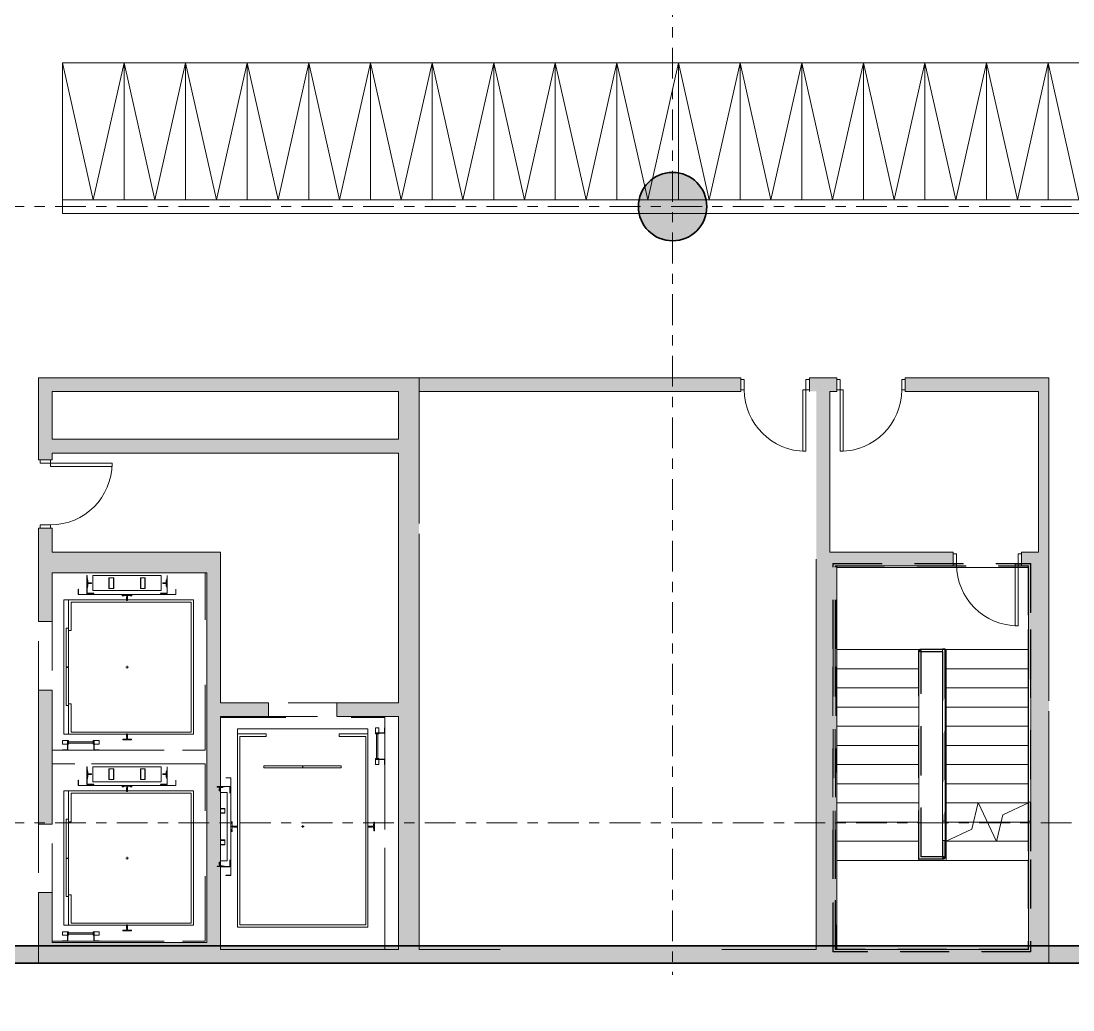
# Model space of a CAD drawing. Header units: millimetres. Extents: x 90964 to 877642, y 656808 to 1438307.
# Drawn here: x 380803 to 396170, y 1348140 to 1362585 of the extents above; entities that cross this region are included whole.
import ezdxf

# ---------------------------------------------------------------- set-up
doc = ezdxf.new("R2010")
doc.units = ezdxf.units.MM
doc.header["$LTSCALE"] = 300
for name, pattern in [('CENTER', [3, 1.5, -0.5, 0.5, -0.5]), ('Dash', [6.35, 3.175, -3.175]), ('Overhead', [3.96875, 2.38125, -1.5875])]:
    doc.linetypes.add(name, pattern=pattern)
for name, color, linetype, lineweight in [('A-COT VACH', 2, 'Continuous', 35), ('A-DETL-GENF', 92, 'Overhead', 9), ('A-DETL-MEDM', 33, 'Continuous', 18), ('A-DOOR', 31, 'Continuous', 9), ('A-DOOR-FRAM', 31, 'Continuous', 9), ('A-FLOR-HRAL', 11, 'Continuous', 9), ('A-FLOR-HRAL-MBND', 5, 'Overhead', 9), ('A-GENM', 13, 'Continuous', 9), ('A-HATCH', 251, 'Continuous', 5), ('A-NET MANH', 8, 'Continuous', 9), ('A-NET THAY', 125, 'Continuous', 18), ('A-TRUC', 250, 'CENTER', 5), ('A-TUONG', 7, 'Continuous', 35), ('A-WALL', 113, 'Continuous', 9), ('A-WALL-PATT', 111, 'Continuous', 9), ('Q-SPCQ', 91, 'Continuous', 9), ('S-STRS', 31, 'Continuous', 9), ('S-STRS-MBND', 31, 'Overhead', 9)]:
    doc.layers.add(name, color=color, linetype=linetype, lineweight=lineweight)

# ---------------------------------------------------------------- blocks, each defined once
blk = doc.blocks.new('schindler_5500-bim - Lift_one floor-1478719-Option 5 Floor Plans')
at = {"layer": 'A-GENM', "linetype": 'Dash'}
for p, q in [((1212, 1140), (-1379, 1140)), ((-1379, 1140), (-1379, -1095)), ((1212, 1140), (-1379, 1140)), ((-1379, 1140), (-1379, -1095)), ((1212, -409), (1212, 1140)), ((1212, -1095), (1212, 1140)), ((1212, -866), (1212, -485)), ((1212, -1095), (1212, -942))]:
    blk.add_line(p, q, dxfattribs=at)
at = {"layer": 'A-GENM'}
for p, q in [((979, 971), (-986, 971)), ((-986, 971), (-986, -926)), ((-952, -817), (-952, 936)), ((-952, 936), (950, 936)), ((950, 936), (950, -817)), ((979, -926), (979, 971)), ((-1063, 713), (-1139, 713)), ((-1139, 713), (-1139, 710)), ((-1139, 710), (-1118, 710)), ((-1118, 710), (-1118, 712)), ((-1118, 712), (-1064, 712)), ((-1064, 712), (-1064, 67)), ((-1063, 71), (-1063, 713)), ((-1379, -522), (-1379, 522)), ((-1379, -500), (-1379, 495)), ((-1078, 587), (-1338, 587)), ((-1338, 587), (-1338, 584)), ((-1338, 584), (-1294, 584)), ((-1338, 500), (-1118, 500)), ((-1338, 500), (-1338, -500)), ((-1294, 584), (-1294, 580)), ((-1294, 580), (-1269, 580)), ((-1269, 580), (-1269, 573)), ((-1269, 573), (-1242, 573)), ((-1265, 576), (-1265, 584)), ((-1190, 584), (-1265, 584)), ((-1265, 584), (-1265, 580)), ((-1255, 576), (-1265, 576)), ((-1262, 577), (-1234, 575)), ((-1242, 573), (-1242, 576)), ((-1232, 534), (-1237, 534)), ((-1232, 552), (-1233, 552)), ((-1233, 552), (-1233, 522)), ((-1233, 522), (-1223, 522)), ((-1232, 573), (-1232, 552)), ((-1224, 552), (-1224, 572)), ((-1223, 552), (-1224, 552)), ((-1223, 522), (-1223, 552)), ((-1218, 534), (-1223, 534)), ((-1221, 575), (-1193, 577)), ((-1213, 576), (-1213, 573)), ((-1213, 573), (-1186, 573)), ((-1190, 576), (-1200, 576)), ((-1190, 584), (-1190, 576)), ((-1190, 580), (-1190, 584)), ((-1186, 580), (-1161, 580)), ((-1186, 573), (-1186, 580)), ((-1161, 580), (-1161, 584)), ((-1161, 584), (-1081, 584)), ((-1118, -500), (-1118, 500)), ((-1081, 584), (-1081, 487)), ((-1081, 487), (-1078, 487)), ((-1078, 487), (-1078, 587)), ((-1305, 266), (-1150, 266)), ((-1305, 266), (-1305, 261)), ((-1305, 261), (-1305, 201)), ((-1150, 261), (-1305, 261)), ((-1305, 201), (-1150, 201)), ((-1305, 196), (-1305, 201)), ((-1150, 196), (-1305, 196)), ((-1150, 266), (-1150, 261)), ((-1150, 201), (-1150, 261)), ((-1150, 196), (-1150, 201)), ((-1064, 67), (-1047, 67)), ((-1043, 71), (-1063, 71)), ((-1052, 63), (-1063, 63)), ((-1063, 63), (-1063, -64)), ((-1045, 10), (-1048, 59)), ((-1047, 67), (-1047, 46)), ((-1047, 46), (-1043, 46)), ((-1043, 46), (-1043, 71)), ((-1022, 5), (-1040, 5)), ((-974, 8), (-1022, 8)), ((-1022, 8), (-1022, 5)), ((-974, -8), (-974, 8)), ((-1, -15), (-1, 15)), ((0, 20), (0, -20)), ((1024, 8), (974, 8)), ((974, 8), (974, -8)), ((1024, 5), (1024, 8)), ((1042, 5), (1024, 5)), ((1049, 58), (1047, 10)), ((1062, 63), (1055, 63)), ((1062, -64), (1062, 63)), ((-1047, -67), (-1064, -67)), ((-1064, -67), (-1064, -712)), ((-1063, -64), (-1053, -64)), ((-1063, -714), (-1063, -71)), ((-1063, -71), (-1043, -71)), ((-1048, -58), (-1045, -10)), ((-1043, -46), (-1047, -46)), ((-1047, -46), (-1047, -67)), ((-1043, -71), (-1043, -46)), ((-1040, -5), (-1022, -5)), ((-1022, -5), (-1022, -8)), ((-1022, -8), (-974, -8)), ((-21, 0), (19, 0)), ((-20, 0), (20, 0)), ((974, -8), (1024, -8)), ((1024, -8), (1024, -5)), ((1024, -5), (1042, -5)), ((1047, -10), (1050, -59)), ((1054, -64), (1062, -64)), ((-1305, -196), (-1150, -196)), ((-1305, -196), (-1305, -201)), ((-1305, -201), (-1305, -261)), ((-1150, -201), (-1305, -201)), ((-1305, -261), (-1150, -261)), ((-1305, -261), (-1305, -266)), ((-1150, -266), (-1305, -266)), ((-1150, -196), (-1150, -201)), ((-1150, -261), (-1150, -201)), ((-1150, -261), (-1150, -266)), ((-1118, -500), (-1338, -500)), ((-1294, -584), (-1338, -584)), ((-1338, -584), (-1338, -587)), ((-1338, -587), (-1078, -587)), ((-1269, -580), (-1294, -580)), ((-1294, -580), (-1294, -584)), ((-1242, -573), (-1269, -573)), ((-1269, -573), (-1269, -580)), ((-1265, -584), (-1265, -576)), ((-1265, -576), (-1259, -576)), ((-1265, -579), (-1265, -584)), ((-1190, -584), (-1265, -584)), ((-1265, -584), (-1190, -584)), ((-1234, -575), (-1262, -577)), ((-1242, -576), (-1242, -573)), ((-1232, -534), (-1237, -534)), ((-1223, -522), (-1233, -522)), ((-1233, -522), (-1233, -552)), ((-1233, -552), (-1232, -552)), ((-1232, -552), (-1232, -573)), ((-1224, -572), (-1224, -552)), ((-1224, -552), (-1223, -552)), ((-1223, -552), (-1223, -522)), ((-1218, -534), (-1223, -534)), ((-1193, -577), (-1221, -575)), ((-1186, -573), (-1213, -573)), ((-1213, -573), (-1213, -576)), ((-1196, -576), (-1190, -576)), ((-1190, -576), (-1190, -584)), ((-1190, -584), (-1190, -579)), ((-1186, -580), (-1186, -573)), ((-1161, -580), (-1186, -580)), ((-1161, -584), (-1161, -580)), ((-1081, -584), (-1161, -584)), ((-1078, -487), (-1081, -487)), ((-1081, -487), (-1081, -584)), ((-1078, -587), (-1078, -487)), ((-1118, -710), (-1139, -710)), ((-1139, -710), (-1139, -714)), ((-1139, -714), (-1063, -714)), ((-1118, -712), (-1118, -710)), ((-1064, -712), (-1118, -712)), ((-534, -856), (-986, -856)), ((-534, -816), (-952, -816)), ((-534, -817), (-952, -817)), ((-3, -856), (-569, -856)), ((-569, -856), (-569, -888)), ((-569, -888), (-3, -888)), ((-534, -856), (-534, -816)), ((-534, -852), (-534, -817)), ((-3, -888), (-3, -856)), ((558, -856), (2, -856)), ((2, -856), (2, -888)), ((2, -888), (558, -888)), ((533, -816), (533, -856)), ((950, -816), (533, -816)), ((950, -817), (533, -817)), ((533, -817), (533, -856)), ((533, -856), (979, -856)), ((533, -856), (979, -856)), ((558, -888), (558, -856)), ((979, -926), (979, -856)), ((-986, -926), (979, -926))]:
    blk.add_line(p, q, dxfattribs=at)
for centre, radius, start, end in [((-1262, 580), 3, 180, 270), ((-1234, 573), 2.84, 360, 90), ((-1221, 572), 3, 90, 180), ((-1193, 580), 2.84, 270, 0), ((-1052, 59), 4.75, 0, 90), ((-1040, 10), 5.01, 180, 270), ((1042, 10), 4.75, 270, 360), ((1055, 58), 5.01, 90, 180), ((-1053, -58), 5.01, 270, 360), ((-1040, -10), 4.75, 90, 180), ((1042, -10), 5.01, 360, 90), ((1054, -59), 4.75, 180, 270), ((-1262, -580), 2.95, 84.996, 177.9426), ((-1234, -573), 2.64, 270, 360), ((-1221, -572), 2.79, 180, 270), ((-1193, -579), 2.71, 0, 97.4205)]:
    blk.add_arc(centre, radius, start, end, dxfattribs=at)
at = {"layer": 'Q-SPCQ'}
for p, q in [((-1055, 0), (-1035, 0)), ((-1045, -15), (-1045, 15)), ((1073, -480), (1073, -409)), ((1124, -409), (1073, -409)), ((1124, -409), (1124, -480)), ((1208, -409), (1208, -480)), ((1212, -409), (1208, -409)), ((1212, -485), (1212, -409)), ((1208, -480), (1073, -480)), ((1073, -480), (1073, -485)), ((1124, -485), (1073, -485)), ((1073, -485), (1073, -495)), ((1073, -495), (1124, -495)), ((1089, -495), (1089, -856)), ((1108, -856), (1108, -495)), ((1124, -485), (1212, -485)), ((1124, -495), (1124, -485)), ((1124, -856), (1073, -856)), ((1073, -856), (1073, -866)), ((1073, -866), (1073, -871)), ((1073, -866), (1124, -866)), ((1073, -871), (1208, -871)), ((1073, -942), (1073, -871)), ((1124, -866), (1124, -856)), ((1212, -866), (1124, -866)), ((1124, -871), (1124, -942)), ((1208, -871), (1208, -942)), ((1212, -942), (1212, -866)), ((1073, -942), (1124, -942)), ((1208, -942), (1212, -942))]:
    blk.add_line(p, q, dxfattribs=at)
blk = doc.blocks.new('Railing - Railing-1480362-Option 5 Floor Plans')
at = {"layer": 'A-FLOR-HRAL-MBND'}
for p, q in [((-106422, -29073), (-106305, -28713)), ((-106305, -28713), (-103395, -29659)), ((-106384, -29054), (-106285, -28751)), ((-106285, -28751), (-103433, -29678)), ((-106165, -29157), (-106422, -29073)), ((-106156, -29128), (-106384, -29054)), ((-105899, -29243), (-105890, -29215)), ((-103513, -30019), (-105899, -29243)), ((-103532, -29982), (-105890, -29215)), ((-103433, -29678), (-103532, -29982)), ((-103395, -29659), (-103513, -30019))]:
    blk.add_line(p, q, dxfattribs=at)
blk = doc.blocks.new('Railing - Railing-1480373-Option 5 Floor Plans')
at = {"layer": 'A-FLOR-HRAL-MBND'}
for p, q in [((-108093, -29845), (-107202, -27106)), ((-108055, -29826), (-107183, -27143)), ((-107202, -27106), (-106194, -27433)), ((-107183, -27143), (-106203, -27462)), ((-106203, -27462), (-105937, -27549)), ((-106194, -27433), (-105928, -27520)), ((-105937, -27549), (-103008, -28501)), ((-105928, -27520), (-102999, -28473)), ((-103008, -28501), (-101857, -28875)), ((-102999, -28473), (-101819, -28856)), ((-101857, -28875), (-102729, -31558)), ((-101819, -28856), (-102710, -31596)), ((-106819, -30260), (-108093, -29845)), ((-106809, -30231), (-108055, -29826)), ((-106020, -30519), (-106819, -30260)), ((-106011, -30491), (-106809, -30231)), ((-106286, -30433), (-106277, -30404)), ((-103880, -31184), (-106277, -30404)), ((-103890, -31212), (-106286, -30433)), ((-103614, -31270), (-103880, -31184)), ((-103623, -31299), (-103890, -31212)), ((-102710, -31596), (-103623, -31299)), ((-102729, -31558), (-103614, -31270))]:
    blk.add_line(p, q, dxfattribs=at)
blk = doc.blocks.new('Top Rail Type - Top Rail_Internal_-V16-Option 5 Floor Plans')
at = {"layer": 'A-FLOR-HRAL', "linetype": 'Overhead'}
for p, q in [((-106422, -29058), (-106308, -28706)), ((-106308, -28706), (-103408, -29649)), ((-106384, -29070), (-106282, -28757)), ((-106282, -28757), (-103420, -29687)), ((-106422, -29058), (-106384, -29070)), ((-106409, -29083), (-106397, -29045)), ((-106167, -29162), (-106409, -29083)), ((-106154, -29124), (-106397, -29045)), ((-105901, -29248), (-105888, -29210)), ((-103509, -30026), (-105901, -29248)), ((-103535, -29975), (-105888, -29210)), ((-103408, -29649), (-103420, -29687)), ((-103433, -29662), (-103535, -29975)), ((-103395, -29675), (-103509, -30026)), ((-103395, -29675), (-103433, -29662))]:
    blk.add_line(p, q, dxfattribs=at)
at = {"layer": 'A-FLOR-HRAL'}
for p, q in [((-106154, -29124), (-106167, -29162)), ((-103504, -30027), (-106167, -29162)), ((-103492, -29989), (-106154, -29124)), ((-103504, -30027), (-103492, -29989))]:
    blk.add_line(p, q, dxfattribs=at)
blk = doc.blocks.new('Top Rail Type - Top Rail_Internal_-V17-Option 5 Floor Plans')
at = {"layer": 'A-FLOR-HRAL', "linetype": 'Overhead'}
for p, q in [((-108100, -29848), (-107206, -27099)), ((-108049, -29823), (-107180, -27150)), ((-107206, -27099), (-106192, -27429)), ((-107180, -27150), (-106205, -27467)), ((-106205, -27467), (-103010, -28506)), ((-106192, -27429), (-102997, -28468)), ((-103010, -28506), (-101863, -28879)), ((-102997, -28468), (-101813, -28853)), ((-101863, -28879), (-102732, -31552)), ((-101813, -28853), (-102707, -31602)), ((-106820, -30264), (-108100, -29848)), ((-106808, -30226), (-108049, -29823)), ((-106022, -30524), (-106820, -30264)), ((-106009, -30486), (-106808, -30226)), ((-106288, -30438), (-106275, -30400)), ((-103612, -31265), (-106275, -30400)), ((-103625, -31303), (-106288, -30438)), ((-102707, -31602), (-103625, -31303)), ((-102732, -31552), (-103612, -31265))]:
    blk.add_line(p, q, dxfattribs=at)
at = {"layer": 'A-FLOR-HRAL'}
for p, q in [((-106009, -30486), (-106022, -30524)), ((-104304, -31083), (-106022, -30524)), ((-104291, -31045), (-106009, -30486))]:
    blk.add_line(p, q, dxfattribs=at)
blk = doc.blocks.new('M_Door-Opening - 1000 X 2100mm-720239-Option 5 Floor Plans')
at = {"layer": 'A-DETL-GENF'}
for p, q in [((492, 100), (-508, 100)), ((-508, -100), (492, -100))]:
    blk.add_line(p, q, dxfattribs=at)
at = {"layer": 'A-DETL-MEDM'}
for p, q in [((-508, 100), (-508, -100)), ((492, -100), (492, 100))]:
    blk.add_line(p, q, dxfattribs=at)
blk = doc.blocks.new('M_Door-Opening - 1000 X 2100mm-720273-Option 5 Floor Plans')
at = {"layer": 'A-DETL-GENF'}
for p, q in [((-508, 100), (492, 100)), ((492, -100), (-508, -100))]:
    blk.add_line(p, q, dxfattribs=at)
at = {"layer": 'A-DETL-MEDM'}
for p, q in [((-508, -100), (-508, 100)), ((492, 100), (492, -100))]:
    blk.add_line(p, q, dxfattribs=at)
blk = doc.blocks.new('M_Door-Passage-Single-Flush - M_Door-Passage-Single-Flush-718217-Option 5 Floor Plans')
at = {"layer": 'A-DOOR'}
for p, q in [((450, 981.35), (405, 981.35)), ((405, 981.35), (405, 81.35)), ((450, 81.35), (450, 981.35)), ((405, 81.35), (450, 81.35))]:
    blk.add_line(p, q, dxfattribs=at)
blk.add_arc((450, 81.35), 900, 90, 180, dxfattribs=at)
at = {"layer": 'A-DOOR-FRAM'}
for p, q in [((-450, 81.35), (-500, 81.35)), ((-500, 81.35), (-500, -68.65)), ((-450, -68.65), (-450, 81.35)), ((450, 81.35), (450, -68.65)), ((500, 81.35), (450, 81.35)), ((500, -68.65), (500, 81.35)), ((-500, -68.65), (-450, -68.65)), ((450, -68.65), (500, -68.65))]:
    blk.add_line(p, q, dxfattribs=at)
blk = doc.blocks.new('M_Door-Passage-Single-Flush - M_Door-Passage-Single-Flush-756115-Option 5 Floor Plans')
at = {"layer": 'A-DOOR'}
for p, q in [((405, -81.35), (450, -81.35)), ((405, -981.35), (405, -81.35)), ((450, -81.35), (450, -981.35)), ((450, -981.35), (405, -981.35))]:
    blk.add_line(p, q, dxfattribs=at)
blk.add_arc((450, -81.35), 900, 180, 270, dxfattribs=at)
at = {"layer": 'A-DOOR-FRAM'}
for p, q in [((-500, 68.65), (-450, 68.65)), ((-500, -81.35), (-500, 68.65)), ((-450, 68.65), (-450, -81.35)), ((450, 68.65), (500, 68.65)), ((450, -81.35), (450, 68.65)), ((500, 68.65), (500, -81.35)), ((-450, -81.35), (-500, -81.35)), ((500, -81.35), (450, -81.35))]:
    blk.add_line(p, q, dxfattribs=at)
blk = doc.blocks.new('schindler_5500-bim - Lift_service_one floor-1478796-Option 5 Floor Plans')
at = {"layer": 'A-GENM', "linetype": 'Dash'}
for p, q in [((-1201, 1595), (1199, 1595)), ((-1201, 1595), (1199, 1595)), ((1199, 1595), (1199, 1442)), ((1199, 1595), (1199, -1793)), ((1199, 1366), (1199, 985)), ((1199, 909), (1199, -1793))]:
    blk.add_line(p, q, dxfattribs=at)
at = {"layer": 'A-GENM'}
for p, q in [((-956, -1471), (-956, 1426)), ((-956, 1426), (949, 1426)), ((949, 1426), (949, 1356)), ((949, 1426), (949, -1471)), ((-534, 1356), (-956, 1356)), ((-922, 1317), (-922, -1436)), ((-534, 1317), (-922, 1317)), ((-534, 1316), (-922, 1316)), ((-534, 1356), (-534, 1316)), ((-534, 1352), (-534, 1317)), ((533, 1316), (533, 1356)), ((533, 1356), (949, 1356)), ((533, 1317), (533, 1356)), ((533, 1356), (949, 1356)), ((920, 1317), (533, 1317)), ((920, 1316), (533, 1316)), ((920, -1436), (920, 1317)), ((-569, 856), (-569, 888)), ((-569, 888), (-3, 888)), ((-3, 856), (-569, 856)), ((-3, 888), (-3, 856)), ((2, 856), (2, 888)), ((2, 888), (558, 888)), ((558, 856), (2, 856)), ((558, 888), (558, 856)), ((-1050, 713), (-1126, 713)), ((-1126, 713), (-1126, 710)), ((-1126, 710), (-1105, 710)), ((-1105, 710), (-1105, 712)), ((-1105, 712), (-1051, 712)), ((-1051, 712), (-1051, 67)), ((-1050, 71), (-1050, 713)), ((-1177, 584), (-1252, 584)), ((-1252, 584), (-1252, 579)), ((-1249, 577), (-1221, 575)), ((-1219, 552), (-1220, 552)), ((-1220, 552), (-1220, 522)), ((-1220, 522), (-1210, 522)), ((-1219, 573), (-1219, 552)), ((-1211, 552), (-1211, 572)), ((-1210, 552), (-1211, 552)), ((-1210, 522), (-1210, 552)), ((-1208, 575), (-1180, 577)), ((-1065, 587), (-1200, 587)), ((-1200, 584), (-1177, 584)), ((-1200, 576), (-1200, 573)), ((-1200, 573), (-1173, 573)), ((-1200, 500), (-1105, 500)), ((-1177, 576), (-1183, 576)), ((-1177, 584), (-1177, 576)), ((-1177, 579), (-1177, 584)), ((-1173, 580), (-1148, 580)), ((-1173, 573), (-1173, 580)), ((-1148, 580), (-1148, 584)), ((-1148, 584), (-1068, 584)), ((-1105, -500), (-1105, 500)), ((-1068, 584), (-1068, 487)), ((-1068, 487), (-1065, 487)), ((-1065, 487), (-1065, 587)), ((-1200, 266), (-1137, 266)), ((-1137, 261), (-1200, 261)), ((-1200, 201), (-1137, 201)), ((-1137, 196), (-1200, 196)), ((-1137, 266), (-1137, 261)), ((-1137, 201), (-1137, 261)), ((-1137, 201), (-1137, 196)), ((-1051, 67), (-1034, 67)), ((-1030, 71), (-1050, 71)), ((-1040, 63), (-1050, 63)), ((-1050, 63), (-1050, -64)), ((-1032, 10), (-1035, 58)), ((-1034, 67), (-1034, 46)), ((-1034, 46), (-1030, 46)), ((-1030, 46), (-1030, 71)), ((-1009, 5), (-1027, 5)), ((-961, 8), (-1009, 8)), ((-1009, 8), (-1009, 5)), ((-961, -8), (-961, 8)), ((-21, 0), (19, 0)), ((-20, 0), (20, 0)), ((-1, 15), (-1, -15)), ((0, -20), (0, 20)), ((1011, 8), (961, 8)), ((961, 8), (961, -8)), ((1011, 5), (1011, 8)), ((1029, 5), (1011, 5)), ((1037, 59), (1034, 10)), ((1049, 63), (1041, 63)), ((1049, -64), (1049, 63)), ((-1034, -67), (-1051, -67)), ((-1051, -67), (-1051, -712)), ((-1050, -64), (-1039, -64)), ((-1050, -713), (-1050, -71)), ((-1050, -71), (-1030, -71)), ((-1035, -59), (-1032, -10)), ((-1030, -46), (-1034, -46)), ((-1034, -46), (-1034, -67)), ((-1030, -71), (-1030, -46)), ((-1027, -5), (-1009, -5)), ((-1009, -5), (-1009, -8)), ((-1009, -8), (-961, -8)), ((961, -8), (1011, -8)), ((1011, -8), (1011, -5)), ((1011, -5), (1029, -5)), ((1034, -10), (1036, -58)), ((1042, -64), (1049, -64)), ((-1200, -196), (-1137, -196)), ((-1137, -201), (-1200, -201)), ((-1200, -261), (-1137, -261)), ((-1137, -266), (-1200, -266)), ((-1137, -201), (-1137, -196)), ((-1137, -261), (-1137, -201)), ((-1137, -261), (-1137, -266)), ((-1252, -580), (-1252, -584)), ((-1252, -584), (-1177, -584)), ((-1221, -575), (-1249, -577)), ((-1210, -522), (-1220, -522)), ((-1220, -522), (-1220, -552)), ((-1220, -552), (-1219, -552)), ((-1219, -552), (-1219, -573)), ((-1211, -572), (-1211, -552)), ((-1211, -552), (-1210, -552)), ((-1210, -552), (-1210, -522)), ((-1180, -577), (-1208, -575)), ((-1105, -500), (-1200, -500)), ((-1173, -573), (-1200, -573)), ((-1200, -573), (-1200, -576)), ((-1200, -587), (-1065, -587)), ((-1187, -576), (-1177, -576)), ((-1177, -576), (-1177, -584)), ((-1177, -584), (-1177, -580)), ((-1173, -580), (-1173, -573)), ((-1148, -580), (-1173, -580)), ((-1148, -584), (-1148, -580)), ((-1068, -584), (-1148, -584)), ((-1065, -487), (-1068, -487)), ((-1068, -487), (-1068, -584)), ((-1065, -587), (-1065, -487)), ((-1105, -710), (-1126, -710)), ((-1126, -710), (-1126, -713)), ((-1126, -713), (-1050, -713)), ((-1105, -712), (-1105, -710)), ((-1051, -712), (-1105, -712)), ((949, -1471), (-956, -1471)), ((-922, -1436), (920, -1436))]:
    blk.add_line(p, q, dxfattribs=at)
for centre, radius, start, end in [((-1249, 580), 2.95, 182.0574, 275.004), ((-1221, 573), 2.64, 0, 90), ((-1208, 572), 2.79, 90, 180), ((-1180, 579), 2.71, 262.5795, 0), ((-1040, 58), 5.01, 0, 90), ((-1027, 10), 4.75, 180, 270), ((1029, 10), 5.01, 270, 0), ((1041, 59), 4.75, 90, 180), ((-1039, -59), 4.75, 270, 0), ((-1027, -10), 5.01, 90, 180), ((1029, -10), 4.75, 0, 90), ((1042, -58), 5.01, 180, 270), ((-1249, -580), 3, 90, 180), ((-1221, -573), 2.84, 270, 0), ((-1208, -572), 3, 180, 270), ((-1180, -580), 2.84, 0, 90)]:
    blk.add_arc(centre, radius, start, end, dxfattribs=at)
at = {"layer": 'Q-SPCQ'}
for p, q in [((1060, 1371), (1060, 1442)), ((1111, 1442), (1060, 1442)), ((1111, 1442), (1111, 1371)), ((1195, 1442), (1195, 1371)), ((1199, 1442), (1195, 1442)), ((1199, 1366), (1199, 1442)), ((1195, 1371), (1060, 1371)), ((1060, 1371), (1060, 1366)), ((1060, 1366), (1060, 1356)), ((1111, 1366), (1060, 1366)), ((1060, 1356), (1111, 1356)), ((1076, 1356), (1076, 995)), ((1095, 995), (1095, 1356)), ((1111, 1366), (1199, 1366)), ((1111, 1356), (1111, 1366)), ((1111, 995), (1060, 995)), ((1060, 995), (1060, 985)), ((1060, 985), (1060, 980)), ((1060, 985), (1111, 985)), ((1060, 909), (1060, 980)), ((1060, 980), (1195, 980)), ((1111, 985), (1111, 995)), ((1199, 985), (1111, 985)), ((1111, 980), (1111, 909)), ((1195, 980), (1195, 909)), ((1199, 909), (1199, 985)), ((1060, 909), (1111, 909)), ((1195, 909), (1199, 909)), ((-1032, 15), (-1032, -15)), ((-1042, 0), (-1022, 0))]:
    blk.add_line(p, q, dxfattribs=at)
blk = doc.blocks.new('schindler_5500-bim - Lift_one floor-V7-Option 5 Floor Plans')
at = {"layer": 'A-GENM', "linetype": 'Dash'}
for p, q in [((1212, 1140), (-1379, 1140)), ((1212, 1140), (-1379, 1140)), ((1212, -409), (1212, 1140)), ((1212, -1095), (1212, 1140)), ((1212, -866), (1212, -485)), ((1212, -1095), (1212, -942))]:
    blk.add_line(p, q, dxfattribs=at)
at = {"layer": 'A-GENM'}
for p, q in [((979, 971), (-986, 971)), ((-986, 971), (-986, -926)), ((-952, -817), (-952, 936)), ((-952, 936), (950, 936)), ((950, 936), (950, -817)), ((979, -926), (979, 971)), ((-1063, 713), (-1139, 713)), ((-1139, 713), (-1139, 710)), ((-1139, 710), (-1118, 710)), ((-1118, 710), (-1118, 712)), ((-1118, 712), (-1064, 712)), ((-1064, 712), (-1064, 67)), ((-1063, 71), (-1063, 713)), ((-1078, 587), (-1338, 587)), ((-1338, 587), (-1338, 584)), ((-1338, 584), (-1294, 584)), ((-1338, 500), (-1118, 500)), ((-1338, 500), (-1338, -500)), ((-1294, 584), (-1294, 580)), ((-1294, 580), (-1269, 580)), ((-1269, 580), (-1269, 573)), ((-1269, 573), (-1242, 573)), ((-1265, 576), (-1265, 584)), ((-1190, 584), (-1265, 584)), ((-1265, 584), (-1265, 580)), ((-1255, 576), (-1265, 576)), ((-1262, 577), (-1234, 575)), ((-1242, 573), (-1242, 576)), ((-1232, 534), (-1237, 534)), ((-1232, 552), (-1233, 552)), ((-1233, 552), (-1233, 522)), ((-1233, 522), (-1223, 522)), ((-1232, 573), (-1232, 552)), ((-1224, 552), (-1224, 572)), ((-1223, 552), (-1224, 552)), ((-1223, 522), (-1223, 552)), ((-1218, 534), (-1223, 534)), ((-1221, 575), (-1193, 577)), ((-1213, 576), (-1213, 573)), ((-1213, 573), (-1186, 573)), ((-1190, 576), (-1200, 576)), ((-1190, 584), (-1190, 576)), ((-1190, 580), (-1190, 584)), ((-1186, 580), (-1161, 580)), ((-1186, 573), (-1186, 580)), ((-1161, 580), (-1161, 584)), ((-1161, 584), (-1081, 584)), ((-1118, -500), (-1118, 500)), ((-1081, 584), (-1081, 487)), ((-1081, 487), (-1078, 487)), ((-1078, 487), (-1078, 587)), ((-1305, 266), (-1150, 266)), ((-1305, 266), (-1305, 261)), ((-1305, 261), (-1305, 201)), ((-1150, 261), (-1305, 261)), ((-1305, 201), (-1150, 201)), ((-1305, 196), (-1305, 201)), ((-1150, 196), (-1305, 196)), ((-1150, 266), (-1150, 261)), ((-1150, 201), (-1150, 261)), ((-1150, 196), (-1150, 201)), ((-1064, 67), (-1047, 67)), ((-1043, 71), (-1063, 71)), ((-1052, 63), (-1063, 63)), ((-1063, 63), (-1063, -64)), ((-1045, 10), (-1048, 59)), ((-1047, 67), (-1047, 46)), ((-1047, 46), (-1043, 46)), ((-1043, 46), (-1043, 71)), ((-1022, 5), (-1040, 5)), ((-974, 8), (-1022, 8)), ((-1022, 8), (-1022, 5)), ((-974, -8), (-974, 8)), ((-1, -15), (-1, 15)), ((0, 20), (0, -20)), ((1024, 8), (974, 8)), ((974, 8), (974, -8)), ((1024, 5), (1024, 8)), ((1042, 5), (1024, 5)), ((1049, 58), (1047, 10)), ((1062, 63), (1055, 63)), ((1062, -64), (1062, 63)), ((-1047, -67), (-1064, -67)), ((-1064, -67), (-1064, -712)), ((-1063, -64), (-1053, -64)), ((-1063, -714), (-1063, -71)), ((-1063, -71), (-1043, -71)), ((-1048, -58), (-1045, -10)), ((-1043, -46), (-1047, -46)), ((-1047, -46), (-1047, -67)), ((-1043, -71), (-1043, -46)), ((-1040, -5), (-1022, -5)), ((-1022, -5), (-1022, -8)), ((-1022, -8), (-974, -8)), ((-21, 0), (19, 0)), ((-20, 0), (20, 0)), ((974, -8), (1024, -8)), ((1024, -8), (1024, -5)), ((1024, -5), (1042, -5)), ((1047, -10), (1050, -59)), ((1054, -64), (1062, -64)), ((-1305, -196), (-1150, -196)), ((-1305, -196), (-1305, -201)), ((-1305, -201), (-1305, -261)), ((-1150, -201), (-1305, -201)), ((-1305, -261), (-1150, -261)), ((-1305, -261), (-1305, -266)), ((-1150, -266), (-1305, -266)), ((-1150, -196), (-1150, -201)), ((-1150, -261), (-1150, -201)), ((-1150, -261), (-1150, -266)), ((-1118, -500), (-1338, -500)), ((-1294, -584), (-1338, -584)), ((-1338, -584), (-1338, -587)), ((-1338, -587), (-1078, -587)), ((-1269, -580), (-1294, -580)), ((-1294, -580), (-1294, -584)), ((-1242, -573), (-1269, -573)), ((-1269, -573), (-1269, -580)), ((-1265, -584), (-1265, -576)), ((-1265, -576), (-1259, -576)), ((-1265, -579), (-1265, -584)), ((-1190, -584), (-1265, -584)), ((-1265, -584), (-1190, -584)), ((-1234, -575), (-1262, -577)), ((-1242, -576), (-1242, -573)), ((-1232, -534), (-1237, -534)), ((-1223, -522), (-1233, -522)), ((-1233, -522), (-1233, -552)), ((-1233, -552), (-1232, -552)), ((-1232, -552), (-1232, -573)), ((-1224, -572), (-1224, -552)), ((-1224, -552), (-1223, -552)), ((-1223, -552), (-1223, -522)), ((-1218, -534), (-1223, -534)), ((-1193, -577), (-1221, -575)), ((-1186, -573), (-1213, -573)), ((-1213, -573), (-1213, -576)), ((-1196, -576), (-1190, -576)), ((-1190, -576), (-1190, -584)), ((-1190, -584), (-1190, -579)), ((-1186, -580), (-1186, -573)), ((-1161, -580), (-1186, -580)), ((-1161, -584), (-1161, -580)), ((-1081, -584), (-1161, -584)), ((-1078, -487), (-1081, -487)), ((-1081, -487), (-1081, -584)), ((-1078, -587), (-1078, -487)), ((-1118, -710), (-1139, -710)), ((-1139, -710), (-1139, -714)), ((-1139, -714), (-1063, -714)), ((-1118, -712), (-1118, -710)), ((-1064, -712), (-1118, -712)), ((-534, -856), (-986, -856)), ((-534, -816), (-952, -816)), ((-534, -817), (-952, -817)), ((-3, -856), (-569, -856)), ((-569, -856), (-569, -888)), ((-569, -888), (-3, -888)), ((-534, -856), (-534, -816)), ((-534, -852), (-534, -817)), ((-3, -888), (-3, -856)), ((558, -856), (2, -856)), ((2, -856), (2, -888)), ((2, -888), (558, -888)), ((533, -816), (533, -856)), ((950, -816), (533, -816)), ((950, -817), (533, -817)), ((533, -817), (533, -856)), ((533, -856), (979, -856)), ((533, -856), (979, -856)), ((558, -888), (558, -856)), ((979, -926), (979, -856)), ((-986, -926), (979, -926))]:
    blk.add_line(p, q, dxfattribs=at)
for centre, radius, start, end in [((-1262, 580), 3, 180, 270), ((-1234, 573), 2.84, 360, 90), ((-1221, 572), 3, 90, 180), ((-1193, 580), 2.84, 270, 0), ((-1052, 59), 4.75, 0, 90), ((-1040, 10), 5.01, 180, 270), ((1042, 10), 4.75, 270, 360), ((1055, 58), 5.01, 90, 180), ((-1053, -58), 5.01, 270, 360), ((-1040, -10), 4.75, 90, 180), ((1042, -10), 5.01, 360, 90), ((1054, -59), 4.75, 180, 270), ((-1262, -580), 2.95, 84.996, 177.9426), ((-1234, -573), 2.64, 270, 360), ((-1221, -572), 2.79, 180, 270), ((-1193, -579), 2.71, 0, 97.4205)]:
    blk.add_arc(centre, radius, start, end, dxfattribs=at)
at = {"layer": 'Q-SPCQ'}
for p, q in [((-1055, 0), (-1035, 0)), ((-1045, -15), (-1045, 15)), ((1073, -480), (1073, -409)), ((1124, -409), (1073, -409)), ((1124, -409), (1124, -480)), ((1208, -409), (1208, -480)), ((1212, -409), (1208, -409)), ((1212, -485), (1212, -409)), ((1208, -480), (1073, -480)), ((1073, -480), (1073, -485)), ((1124, -485), (1073, -485)), ((1073, -485), (1073, -495)), ((1073, -495), (1124, -495)), ((1089, -495), (1089, -856)), ((1108, -856), (1108, -495)), ((1124, -485), (1212, -485)), ((1124, -495), (1124, -485)), ((1124, -856), (1073, -856)), ((1073, -856), (1073, -866)), ((1073, -866), (1073, -871)), ((1073, -866), (1124, -866)), ((1073, -871), (1208, -871)), ((1073, -942), (1073, -871)), ((1124, -866), (1124, -856)), ((1212, -866), (1124, -866)), ((1124, -871), (1124, -942)), ((1208, -871), (1208, -942)), ((1212, -942), (1212, -866)), ((1073, -942), (1124, -942)), ((1208, -942), (1212, -942))]:
    blk.add_line(p, q, dxfattribs=at)
blk = doc.blocks.new('LUOICOT THAPDOI')
at = {"layer": 'A-HATCH'}
h = blk.add_hatch(color=256, dxfattribs=at)
h.dxf.hatch_style = 1
edge = h.paths.add_edge_path()
edge.add_arc((220998, 1226625), 500, 0, 360)
edge = h.paths.add_edge_path()
edge.add_arc((233598, 1226625), 500, 0, 360)
edge = h.paths.add_edge_path()
edge.add_arc((246198, 1226625), 500, 0, 360)
edge = h.paths.add_edge_path()
edge.add_arc((246198, 1217625), 500, 0, 360)
edge = h.paths.add_edge_path()
edge.add_arc((233598, 1217625), 500, 0, 360)
edge = h.paths.add_edge_path()
edge.add_arc((220998, 1217625), 500, 0, 360)
edge = h.paths.add_edge_path()
edge.add_arc((214298, 1226625), 500, 0, 360)
edge = h.paths.add_edge_path()
edge.add_arc((201698, 1226625), 500, 0, 360)
edge = h.paths.add_edge_path()
edge.add_arc((194998, 1226625), 500, 0, 360)
edge = h.paths.add_edge_path()
edge.add_arc((182398, 1226625), 500, 0, 360)
edge = h.paths.add_edge_path()
edge.add_arc((169798, 1226625), 500, 0, 360)
edge = h.paths.add_edge_path()
edge.add_arc((169798, 1217625), 500, 0, 360)
edge = h.paths.add_edge_path()
edge.add_arc((169798, 1208625), 500, 0, 360)
edge = h.paths.add_edge_path()
edge.add_arc((169798, 1199625), 500, 0, 360)
edge = h.paths.add_edge_path()
edge.add_arc((182398, 1199625), 500, 0, 360)
edge = h.paths.add_edge_path()
edge.add_arc((182398, 1208625), 500, 0, 360)
edge = h.paths.add_edge_path()
edge.add_arc((182398, 1217625), 500, 0, 360)
edge = h.paths.add_edge_path()
edge.add_arc((194998, 1217625), 500, 0, 360)
edge = h.paths.add_edge_path()
edge.add_arc((194998, 1208625), 500, 0, 360)
edge = h.paths.add_edge_path()
edge.add_arc((194998, 1199625), 500, 0, 360)
edge = h.paths.add_edge_path()
edge.add_arc((201698, 1208625), 500, 0, 360)
edge = h.paths.add_edge_path()
edge.add_arc((214298, 1208625), 500, 0, 360)
edge = h.paths.add_edge_path()
edge.add_arc((220998, 1208625), 500, 0, 360)
edge = h.paths.add_edge_path()
edge.add_arc((220998, 1199625), 500, 0, 360)
edge = h.paths.add_edge_path()
edge.add_arc((233598, 1199625), 500, 0, 360)
edge = h.paths.add_edge_path()
edge.add_arc((233598, 1208625), 500, 0, 360)
edge = h.paths.add_edge_path()
edge.add_arc((246198, 1208625), 500, 0, 360)
edge = h.paths.add_edge_path()
edge.add_arc((246198, 1199625), 500, 0, 360)
at = {"layer": 'A-COT VACH'}
blk.add_circle((214298, 1208625), 500, dxfattribs=at)
at = {"layer": 'A-TRUC'}
for p, q in [((214298, 1228945), (214298, 1197405)), ((167478, 1208625), (248518, 1208625)), ((167478, 1199625), (248518, 1199625))]:
    blk.add_line(p, q, dxfattribs=at)
blk = doc.blocks.new('CHO DO XE MAY')
at = {"layer": 'A-NET MANH', "color": 251}
blk.add_lwpolyline([(-450, -2000), (450, -2000), (450, 0), (-450, 0)], close=True, dxfattribs=at)
blk.add_lwpolyline([(-450, -2000), (0, 0), (450, -2000)], dxfattribs=at)
blk = doc.blocks.new('*U296')
at = {"layer": 'A-TUONG'}
blk.add_blockref('CHO DO XE MAY', (0, 1000), dxfattribs=at)
blk = doc.blocks.new('*U297')
at = {"layer": 'A-TUONG', "color": 0, "linetype": 'ByBlock', "lineweight": -2, "transparency": 16777216}
for p in [(0, 0), (900, 0), (1800, 0), (2700, 0), (3600, 0), (4500, 0), (5400, 0), (6300, 0), (7200, 0), (8100, 0), (9000, 0), (9900, 0), (10800, 0), (11700, 0), (12600, 0), (13500, 0), (14400, 0), (15300, 0)]:
    blk.add_blockref('*U296', p, dxfattribs=at)

msp = doc.modelspace()

# ---------------------------------------------------------------- hatches: boundary and pattern name
at = {"layer": 'A-COT VACH'}
h = msp.add_hatch(color=251, dxfattribs=at)
h.dxf.hatch_style = 1
h.paths.add_polyline_path([(409620.9, 1379444), (345017.1, 1379444), (345017.1, 1348825.3), (412267.1, 1348825.3), (412267.1, 1349075.3), (369667.1, 1349075.3), (345267.1, 1349075.3), (345267.1, 1379194), (409620.9, 1379194)])
h.paths.add_polyline_path([(423067.1, 1379444), (409620.9, 1379444), (409620.9, 1379194), (422817.1, 1379194), (422817.1, 1359379.8), (423067.1, 1359379.8)])
h.paths.add_polyline_path([(422816.7, 1349075.3), (412267.1, 1349075.3), (412267.1, 1348825.3), (422816.7, 1348825.3)])
h.paths.add_polyline_path([(423067.1, 1353379.8), (422816.7, 1353379.8), (422816.7, 1348825.3), (423067.1, 1348825.3)])
h.paths.add_polyline_path([(422816.7, 1352447.8), (418667.1, 1352447.8), (418667.1, 1352247.8), (422816.7, 1352247.8)])
h.paths.add_polyline_path([(417667.1, 1352447.8), (417267.1, 1352447.8), (417267.1, 1349075.3), (417467.1, 1349075.3), (417467.1, 1352247.8), (417667.1, 1352247.8)])
at = {"layer": 'A-WALL-PATT'}
h = msp.add_hatch(color=256, dxfattribs=at)
h.paths.add_polyline_path([(381257.9, 1349125.3), (381257.9, 1349856.3), (381057.9, 1349856.3), (381057.9, 1349125.3)], flags=0)
h.paths.add_polyline_path([(381257.9, 1350967.1), (381257.9, 1352812.4), (381057.9, 1352812.4), (381057.9, 1350856.3), (381257.9, 1350856.3)], flags=0)
h.paths.add_polyline_path([(381257.9, 1353812.4), (381257.9, 1355175.3), (381057.9, 1355175.3), (381057.9, 1353812.4)], flags=0)
h.paths.add_polyline_path([(381257.9, 1356475.3), (381257.9, 1357375.3), (381057.9, 1357375.3), (381057.9, 1356175.3), (381257.9, 1356175.3), (381257.9, 1356275.3)], flags=0)
msp.add_hatch(color=256, dxfattribs=at).paths.add_polyline_path([(386618.9, 1357375.3), (381257.9, 1357375.3), (381257.9, 1357175.3), (386618.9, 1357175.3)])
h = msp.add_hatch(color=256, dxfattribs=at)
h.paths.add_polyline_path([(395818.9, 1357175.3), (395818.9, 1357375.3), (393718.9, 1357375.3), (393718.9, 1357175.3), (395668.9, 1357175.3)])
h.paths.add_polyline_path([(392718.9, 1357175.3), (392718.9, 1357375.3), (392318.9, 1357375.3), (392318.9, 1357175.3), (392618.9, 1357175.3)])
h.paths.add_polyline_path([(391318.9, 1357200.3), (391318.9, 1357375.3), (386618.9, 1357375.3), (386618.9, 1357175.3), (391318.9, 1357175.3)])
for points in [[(386618.9, 1349025.3), (386618.9, 1357175.3), (386318.9, 1357175.3), (386318.9, 1349025.3)], [(392618.9, 1354725.3), (392618.9, 1357175.3), (392418.9, 1357175.3), (392418.9, 1354725.3)], [(395818.9, 1357175.3), (395668.9, 1357175.3), (395668.9, 1354725.3), (395818.9, 1354725.3), (395818.9, 1355750.7)], [(386318.9, 1356275.3), (386318.9, 1356475.3), (381257.9, 1356475.3), (381257.9, 1356275.3), (384974.2, 1356275.3)], [(383518.9, 1354825.3), (381257.9, 1354825.3), (381257.9, 1354525.3), (383518.9, 1354525.3), (383518.9, 1354554.8)], [(383718.9, 1349025.3), (383718.9, 1354825.3), (383518.9, 1354825.3), (383518.9, 1349125.3), (383618.9, 1349125.3), (383618.9, 1349025.3)], [(392718.9, 1349025.3), (392718.9, 1354725.3), (392418.9, 1354725.3), (392418.9, 1349025.3)], [(383618.9, 1349025.3), (383618.9, 1349125.3), (381057.9, 1349125.3), (381057.9, 1348825.3), (383618.9, 1348825.3)], [(386618.9, 1348825.3), (386618.9, 1349025.3), (383618.9, 1349025.3), (383618.9, 1348825.3), (384974.2, 1348825.3)], [(393689, 1349025.3), (386618.9, 1349025.3), (386618.9, 1348825.3), (393689, 1348825.3)], [(395518.9, 1348825.3), (395518.9, 1349025.3), (393689, 1349025.3), (393689, 1348825.3)]]:
    msp.add_hatch(color=256, dxfattribs=at).paths.add_polyline_path(points, flags=0)
h = msp.add_hatch(color=256, dxfattribs=at)
h.paths.add_polyline_path([(395668.9, 1354825.3), (395418.9, 1354825.3), (395418.9, 1354625.3), (395518.9, 1354625.3), (395518.9, 1354725.3), (395668.9, 1354725.3)], flags=0)
h.paths.add_polyline_path([(394418.9, 1354650.3), (394418.9, 1354825.3), (392618.9, 1354825.3), (392618.9, 1354725.3), (392718.9, 1354725.3), (392718.9, 1354625.3), (394418.9, 1354625.3)], flags=0)
h = msp.add_hatch(color=256, dxfattribs=at)
h.paths.add_polyline_path([(395818.9, 1350967.1), (395818.9, 1354725.3), (395518.9, 1354725.3), (395518.9, 1348825.3), (395818.9, 1348825.3)], flags=0)
h.paths.add_polyline_path([(395564.3, 1352163), (395564.3, 1351165.1), (395524.3, 1351165.1), (395524.3, 1352970.6), (395564.3, 1352970.6), (395564.3, 1352761)], flags=0)
h = msp.add_hatch(color=256, dxfattribs=at)
h.paths.add_polyline_path([(386318.9, 1352425.3), (386318.9, 1352625.3), (385418.9, 1352625.3), (385418.9, 1352425.3), (386035.9, 1352425.3)], flags=0)
h.paths.add_polyline_path([(384418.9, 1352425.3), (384418.9, 1352625.3), (383718.9, 1352625.3), (383718.9, 1352425.3)], flags=0)

# ---------------------------------------------------------------- linework, layer by layer
at = {"layer": 'A-COT VACH'}
msp.add_lwpolyline([(369667.1, 1349075.3), (345267.1, 1349075.3), (345267.1, 1379194), (409620.9, 1379194), (409620.9, 1379444), (345017.1, 1379444), (345017.1, 1348825.3), (412267.1, 1348825.3), (412267.1, 1349075.3), (369667.1, 1349075.3)], dxfattribs=at)
at = {"layer": 'A-NET THAY'}
msp.add_lwpolyline([(381407.6, 1359775.3), (397020.9, 1359775.3), (397020.9, 1359975.3), (381407.6, 1359975.3)], close=True, dxfattribs=at)
at = {"layer": 'A-WALL', "lineweight": 18}
for p, q in [((381057.9, 1357375.3), (381057.9, 1356175.3)), ((391318.9, 1357375.3), (391318.9, 1357350.3)), ((392718.9, 1357375.3), (392318.9, 1357375.3)), ((392318.9, 1357350.3), (392318.9, 1357375.3)), ((392718.9, 1357350.3), (392718.9, 1357375.3)), ((395818.9, 1357375.3), (393718.9, 1357375.3)), ((393718.9, 1357375.3), (393718.9, 1357350.3)), ((395818.9, 1354725.3), (395818.9, 1357375.3)), ((391318.9, 1357200.3), (391318.9, 1357175.3)), ((392318.9, 1357175.3), (392318.9, 1357200.3)), ((392718.9, 1357175.3), (392718.9, 1357200.3)), ((393718.9, 1357200.3), (393718.9, 1357175.3)), ((381257.9, 1356475.3), (381257.9, 1357175.3)), ((381257.9, 1357175.3), (386318.9, 1357175.3)), ((386318.9, 1357175.3), (386318.9, 1356475.3)), ((386618.9, 1355245.7), (386618.9, 1357175.3)), ((392618.9, 1357175.3), (392718.9, 1357175.3)), ((392618.9, 1354825.3), (392618.9, 1357175.3)), ((393718.9, 1357175.3), (395668.9, 1357175.3)), ((395668.9, 1357175.3), (395668.9, 1354825.3)), ((386318.9, 1356475.3), (381257.9, 1356475.3)), ((381257.9, 1356175.3), (381257.9, 1356275.3)), ((381257.9, 1356275.3), (386318.9, 1356275.3)), ((386318.9, 1356275.3), (386318.9, 1352625.3)), ((381057.9, 1356175.3), (381082.9, 1356175.3)), ((381232.9, 1356175.3), (381257.9, 1356175.3)), ((381057.9, 1355175.3), (381057.9, 1353812.4)), ((381082.9, 1355175.3), (381057.9, 1355175.3)), ((381257.9, 1355175.3), (381232.9, 1355175.3)), ((381257.9, 1354825.3), (381257.9, 1355175.3)), ((386618.9, 1349025.3), (386618.9, 1355095.7)), ((383718.9, 1354825.3), (381257.9, 1354825.3)), ((383718.9, 1352625.3), (383718.9, 1354825.3)), ((394418.9, 1354825.3), (392618.9, 1354825.3)), ((394418.9, 1354800.3), (394418.9, 1354825.3)), ((395668.9, 1354825.3), (395418.9, 1354825.3)), ((395418.9, 1354825.3), (395418.9, 1354800.3)), ((392418.9, 1354725.3), (392418.9, 1349025.3)), ((392718.9, 1349025.3), (392718.9, 1354625.3)), ((392718.9, 1354625.3), (394418.9, 1354625.3)), ((394418.9, 1354625.3), (394418.9, 1354650.3)), ((395418.9, 1354650.3), (395418.9, 1354625.3)), ((395418.9, 1354625.3), (395518.9, 1354625.3)), ((395518.9, 1354625.3), (395518.9, 1349025.3)), ((395818.9, 1352656.6), (395818.9, 1354725.3)), ((381257.9, 1353812.4), (381257.9, 1354525.3)), ((381257.9, 1354525.3), (383518.9, 1354525.3)), ((383518.9, 1354525.3), (383518.9, 1349125.3)), ((381057.9, 1352812.4), (381057.9, 1350856.3)), ((381257.9, 1350856.3), (381257.9, 1352812.4)), ((384418.9, 1352625.3), (383718.9, 1352625.3)), ((386318.9, 1352625.3), (385418.9, 1352625.3)), ((395818.9, 1348825.3), (395818.9, 1352505.6)), ((383718.9, 1352425.3), (384418.9, 1352425.3)), ((383718.9, 1349025.3), (383718.9, 1352425.3)), ((385418.9, 1352425.3), (386318.9, 1352425.3)), ((386318.9, 1352425.3), (386318.9, 1349025.3)), ((381057.9, 1349856.3), (381057.9, 1348825.3)), ((381257.9, 1349125.3), (381257.9, 1349856.3)), ((383518.9, 1349125.3), (381257.9, 1349125.3)), ((386318.9, 1349025.3), (383718.9, 1349025.3)), ((387803.5, 1349025.3), (386618.9, 1349025.3)), ((392418.9, 1349025.3), (391042.7, 1349025.3)), ((395518.9, 1349025.3), (392718.9, 1349025.3)), ((394216, 1348825.3), (374529.9, 1348825.3)), ((381057.9, 1348825.3), (383618.9, 1348825.3)), ((386618.9, 1348825.3), (395818.9, 1348825.3))]:
    msp.add_line(p, q, dxfattribs=at)
at = {"layer": 'A-WALL-PATT'}
msp.add_line((388868.9, 1357375.3), (381057.9, 1357375.3), dxfattribs=at)
msp.add_lwpolyline([(391318.9, 1357375.3), (386618.9, 1357375.3), (386618.9, 1357175.3), (391318.9, 1357175.3)], close=True, dxfattribs=at)
at = {"layer": 'S-STRS'}
for p, q in [((395518.9, 1353405.3), (394318.9, 1353405.3)), ((394318.9, 1353405.3), (394318.9, 1353125.3)), ((394318.9, 1353125.3), (394318.9, 1352845.3)), ((395518.9, 1353125.3), (394318.9, 1353125.3)), ((394318.9, 1352845.3), (394318.9, 1352565.3)), ((395518.9, 1352845.3), (394318.9, 1352845.3)), ((394318.9, 1352565.3), (394318.9, 1352285.3)), ((395518.9, 1352565.3), (394318.9, 1352565.3)), ((394318.9, 1352285.3), (394318.9, 1352005.3)), ((395518.9, 1352285.3), (394318.9, 1352285.3)), ((394318.9, 1352005.3), (394318.9, 1351725.3)), ((395518.9, 1352005.3), (394318.9, 1352005.3)), ((394318.9, 1351725.3), (394318.9, 1351445.3)), ((395518.9, 1351725.3), (394318.9, 1351725.3)), ((394318.9, 1351445.3), (394318.9, 1351165.3)), ((395518.9, 1351445.3), (394318.9, 1351445.3)), ((394318.9, 1351165.3), (394318.9, 1350885.3)), ((394786.1, 1351165.3), (394318.9, 1351165.3)), ((395518.9, 1351165.3), (394788.4, 1351165.3)), ((394318.9, 1350885.3), (394318.9, 1350605.6)), ((394718, 1350885.3), (394318.9, 1350885.3)), ((395119.8, 1350885.3), (394918.9, 1350885.3)), ((395051.8, 1350605.3), (395049.5, 1350605.3))]:
    msp.add_line(p, q, dxfattribs=at)
at = {"layer": 'S-STRS', "linetype": 'Overhead'}
for p, q in [((395518.9, 1353405.3), (394318.9, 1353405.3)), ((395518.9, 1353125.3), (394318.9, 1353125.3)), ((395518.9, 1352845.3), (394318.9, 1352845.3)), ((395518.9, 1352565.3), (394318.9, 1352565.3)), ((395518.9, 1352285.3), (394318.9, 1352285.3)), ((395518.9, 1352005.3), (394318.9, 1352005.3)), ((395518.9, 1351725.3), (394318.9, 1351725.3)), ((395518.9, 1351445.3), (394318.9, 1351445.3)), ((394786.1, 1351165.3), (394318.9, 1351165.3)), ((395518.9, 1351165.3), (394788.4, 1351165.3)), ((394718, 1350885.3), (394318.9, 1350885.3)), ((395119.8, 1350885.3), (394918.9, 1350885.3)), ((395051.8, 1350605.3), (395049.5, 1350605.3))]:
    msp.add_line(p, q, dxfattribs=at)
at = {"layer": 'S-STRS-MBND', "linetype": 'Continuous'}
for p, q in [((392718.9, 1354605.3), (392718.9, 1353405.3)), ((395518.9, 1354605.3), (392718.9, 1354605.3)), ((395518.9, 1353405.3), (395518.9, 1354605.3)), ((392718.9, 1353405.3), (393918.9, 1353405.3)), ((392718.9, 1350325.3), (392718.9, 1353405.3)), ((392718.9, 1353405.3), (393918.9, 1353405.3)), ((393918.9, 1353405.3), (394318.9, 1353405.3)), ((393918.9, 1350325.3), (393918.9, 1353405.3)), ((395518.9, 1353405.3), (394318.9, 1353405.3)), ((394318.9, 1353405.3), (394318.9, 1350885.3)), ((395518.9, 1353405.3), (394318.9, 1353405.3)), ((395518.9, 1353405.3), (395518.9, 1350885.3)), ((392718.9, 1353125.3), (393918.9, 1353125.3)), ((392718.9, 1353125.3), (393918.9, 1353125.3)), ((395518.9, 1353125.3), (394318.9, 1353125.3)), ((395518.9, 1353125.3), (394318.9, 1353125.3)), ((392718.9, 1352845.3), (393918.9, 1352845.3)), ((392718.9, 1352845.3), (393918.9, 1352845.3)), ((395518.9, 1352845.3), (394318.9, 1352845.3)), ((395518.9, 1352845.3), (394318.9, 1352845.3)), ((392718.9, 1352565.3), (393918.9, 1352565.3)), ((392718.9, 1352565.3), (393918.9, 1352565.3)), ((395518.9, 1352565.3), (394318.9, 1352565.3)), ((395518.9, 1352565.3), (394318.9, 1352565.3)), ((392718.9, 1352285.3), (393918.9, 1352285.3)), ((392718.9, 1352285.3), (393918.9, 1352285.3)), ((395518.9, 1352285.3), (394318.9, 1352285.3)), ((395518.9, 1352285.3), (394318.9, 1352285.3)), ((392718.9, 1352005.3), (393918.9, 1352005.3)), ((392718.9, 1352005.3), (393918.9, 1352005.3)), ((395518.9, 1352005.3), (394318.9, 1352005.3)), ((395518.9, 1352005.3), (394318.9, 1352005.3)), ((392718.9, 1351725.3), (393918.9, 1351725.3)), ((392718.9, 1351725.3), (393918.9, 1351725.3)), ((395518.9, 1351725.3), (394318.9, 1351725.3)), ((395518.9, 1351725.3), (394318.9, 1351725.3)), ((392718.9, 1351445.3), (393918.9, 1351445.3)), ((392718.9, 1351445.3), (393918.9, 1351445.3)), ((395518.9, 1351445.3), (394318.9, 1351445.3)), ((395518.9, 1351445.3), (394318.9, 1351445.3)), ((392718.9, 1351165.3), (393918.9, 1351165.3)), ((392718.9, 1351165.3), (393918.9, 1351165.3)), ((395518.9, 1351165.3), (394318.9, 1351165.3)), ((395518.9, 1351165.3), (394318.9, 1351165.3)), ((394692.3, 1350779.7), (394786.8, 1351168.6)), ((394788.4, 1351165.3), (394786.1, 1351165.3)), ((394788.4, 1351165.3), (394786.1, 1351165.3)), ((394786.8, 1351168.6), (395051, 1350602.1)), ((395145.5, 1350991), (395518.9, 1351165.1)), ((395051, 1350602.1), (395145.5, 1350991)), ((392718.9, 1350885.3), (393918.9, 1350885.3)), ((392718.9, 1350885.3), (393918.9, 1350885.3)), ((395518.9, 1350885.3), (394318.9, 1350885.3)), ((394318.9, 1350605.6), (394692.3, 1350779.7)), ((394918.9, 1350885.3), (394718, 1350885.3)), ((394918.9, 1350885.3), (394718, 1350885.3)), ((395518.9, 1350885.3), (395119.8, 1350885.3)), ((395518.9, 1350885.3), (395119.8, 1350885.3)), ((395518.9, 1350829.3), (395518.9, 1350325.3)), ((392718.9, 1350605.3), (393918.9, 1350605.3)), ((392718.9, 1350605.3), (393918.9, 1350605.3)), ((394318.9, 1350605.6), (394318.9, 1350325.3)), ((395049.5, 1350605.3), (394318.9, 1350605.3)), ((395049.5, 1350605.3), (394318.9, 1350605.3)), ((395518.9, 1350605.3), (395051.8, 1350605.3)), ((395518.9, 1350605.3), (395051.8, 1350605.3)), ((392718.9, 1350325.3), (392718.9, 1349025.3)), ((392718.9, 1350325.3), (393918.9, 1350325.3)), ((392718.9, 1350325.3), (393918.9, 1350325.3)), ((394318.9, 1350325.3), (393918.9, 1350325.3)), ((395518.9, 1350325.3), (394318.9, 1350325.3)), ((395518.9, 1350325.3), (394318.9, 1350325.3)), ((395518.9, 1349025.3), (395518.9, 1350325.3)), ((392718.9, 1349025.3), (395518.9, 1349025.3))]:
    msp.add_line(p, q, dxfattribs=at)

# ---------------------------------------------------------------- block references
at = {"layer": 'A-COT VACH'}
msp.add_blockref('LUOICOT THAPDOI', (176022.9, 151250), dxfattribs=at)
at = {"layer": 'A-DOOR', "xscale": -1, "rotation": 180}
msp.add_blockref('M_Door-Passage-Single-Flush - M_Door-Passage-Single-Flush-718217-Option 5 Floor Plans', (391818.9, 1357281.7), dxfattribs=at)
at = {"layer": 'A-DOOR'}
for name, p, rotation in [('M_Door-Passage-Single-Flush - M_Door-Passage-Single-Flush-718217-Option 5 Floor Plans', (393218.9, 1357281.7), 180.0000000000005), ('M_Door-Passage-Single-Flush - M_Door-Passage-Single-Flush-756115-Option 5 Floor Plans', (381151.6, 1355675.3), 90), ('M_Door-Opening - 1000 X 2100mm-720273-Option 5 Floor Plans', (381157.9, 1353320.6), 90), ('M_Door-Opening - 1000 X 2100mm-720239-Option 5 Floor Plans', (384910.7, 1352525.3), 180.0000000000004), ('M_Door-Opening - 1000 X 2100mm-720239-Option 5 Floor Plans', (381157.9, 1350348.1), 270)]:
    msp.add_blockref(name, p, dxfattribs=dict(at, rotation=rotation))
msp.add_blockref('M_Door-Passage-Single-Flush - M_Door-Passage-Single-Flush-756115-Option 5 Floor Plans', (394918.9, 1354731.7), dxfattribs=at)
at = {"layer": 'A-FLOR-HRAL', "rotation": 108.0136761594174}
for name in ['Top Rail Type - Top Rail_Internal_-V17-Option 5 Floor Plans', 'Railing - Railing-1480373-Option 5 Floor Plans', 'Top Rail Type - Top Rail_Internal_-V16-Option 5 Floor Plans', 'Railing - Railing-1480362-Option 5 Floor Plans']:
    msp.add_blockref(name, (333739.5, 1442560.8), dxfattribs=at)
at = {"layer": 'A-GENM', "linetype": 'Dash', "rotation": 270}
for name, p in [('schindler_5500-bim - Lift_one floor-V7-Option 5 Floor Plans', (382352.4, 1353146.8)), ('schindler_5500-bim - Lift_one floor-1478719-Option 5 Floor Plans', (382352.4, 1350355.8))]:
    msp.add_blockref(name, p, dxfattribs=at)
at = {"layer": 'A-GENM', "linetype": 'Dash'}
msp.add_blockref('schindler_5500-bim - Lift_service_one floor-1478796-Option 5 Floor Plans', (384919.4, 1350818.8), dxfattribs=at)
at = {"layer": 'A-TUONG', "xscale": -1, "rotation": 180}
msp.add_blockref('*U297', (381857.6, 1360975.3), dxfattribs=at)

doc.saveas('drawing.dxf')
